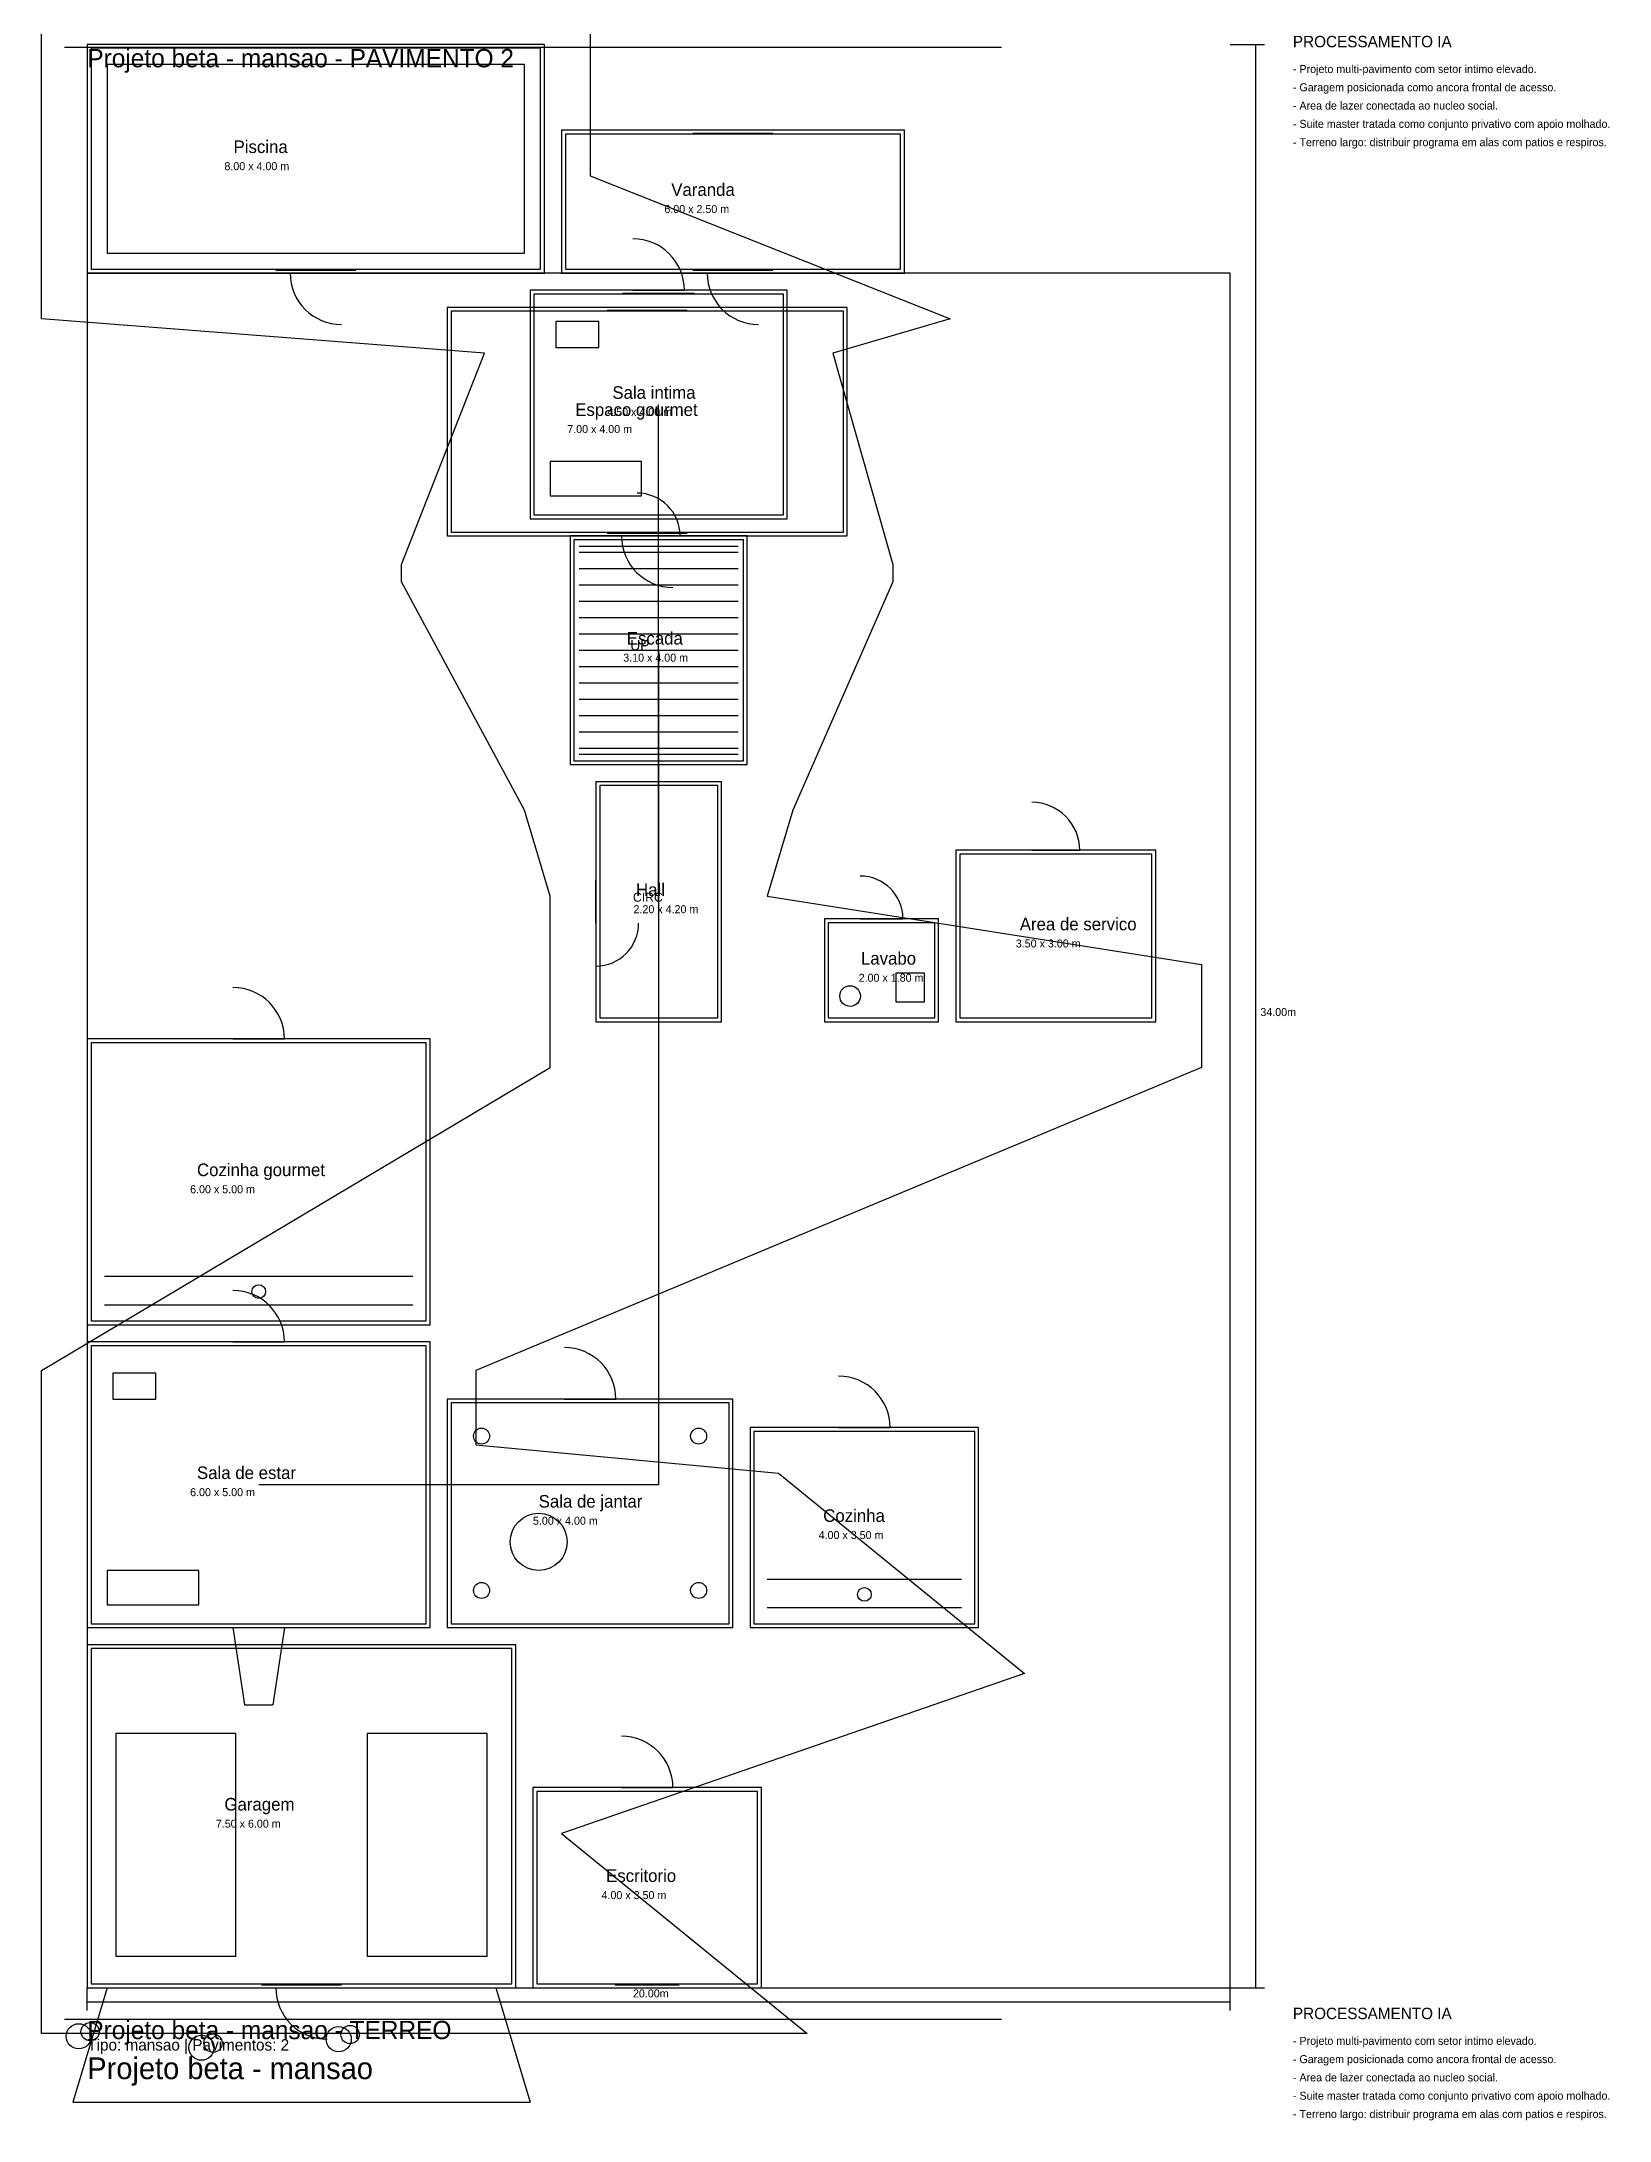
# Model space of a CAD drawing. Extents: x -0.8 to 26.6, y -2.3 to 64.5.
# Drawn here: x -0.8 to 26.64, y -2.32 to 34.05 of the extents above; entities that cross this region are included whole.
import ezdxf

# ---------------------------------------------------------------- set-up
doc = ezdxf.new("R2010")
doc.units = 0

msp = doc.modelspace()

# ---------------------------------------------------------------- linework, layer by layer
at = {"layer": 'CIRCULATION', "color": 8}
for p, q in [((10, 19), (10, 27.7)), ((10, 27.7), (10, 27.7)), ((10, 23.4), (10, 27.7)), ((10, 27.7), (10, 27.7)), ((10, 23.4), (10, 19)), ((10, 23.4), (10, 8.8)), ((10, 19), (10, 8.8)), ((10, 19), (10, 19)), ((10, 8.8), (3, 8.8)), ((10, 8.8), (3, 8.8))]:
    msp.add_line(p, q, dxfattribs=at)
at = {"layer": 'DIMS', "color": 1}
for p, q in [((20, 34), (20.6, 34)), ((20.45, 0), (20.45, 34)), ((0, -0.4), (0, 0)), ((20, -0.4), (20, 0)), ((20, 0), (20.6, 0)), ((0, -0.25), (20, -0.25))]:
    msp.add_line(p, q, dxfattribs=at)
at = {"layer": 'DOORS', "color": 1}
for p, q in [((3.55, 30), (4.45, 30)), ((10.85, 30), (11.75, 30)), ((9.55, 29.7), (10.45, 29.7)), ((9.35, 25.4), (10.25, 25.4)), ((9.625, 25.4), (10.375, 25.4)), ((16.53, 19.9), (17.37, 19.9)), ((8.9, 18.625), (8.9, 19.375)), ((13.525, 18.7), (14.275, 18.7)), ((2.55, 16.6), (3.45, 16.6)), ((2.55, 11.3), (3.45, 11.3)), ((8.35, 10.3), (9.25, 10.3)), ((13.15, 9.8), (14.05, 9.8)), ((9.35, 3.5), (10.25, 3.5)), ((3.3, 0), (4.2, 0))]:
    msp.add_line(p, q, dxfattribs=at)
at = {"layer": 'DOORS', "color": 6}
for centre, radius, start, end in [((9.55, 29.7), 0.9, 0, 90), ((4.45, 30), 0.9, 180, 270), ((11.75, 30), 0.9, 180, 270), ((9.625, 25.4), 0.75, 0, 90), ((10.25, 25.4), 0.9, 180, 270), ((16.53, 19.9), 0.84, 0, 90), ((13.525, 18.7), 0.75, 0, 90), ((8.9, 18.625), 0.75, 270, 360), ((2.55, 16.6), 0.9, 0, 90), ((2.55, 11.3), 0.9, 0, 90), ((8.35, 10.3), 0.9, 0, 90), ((13.15, 9.8), 0.9, 0, 90), ((9.35, 3.5), 0.9, 0, 90), ((4.2, 0), 0.9, 180, 270)]:
    msp.add_arc(centre, radius, start, end, dxfattribs=at)
at = {"layer": 'FIXTURES', "color": 4}
for p, q in [((14.65, 17.75), (14.15, 17.75)), ((14.15, 17.75), (14.15, 17.25)), ((14.65, 17.25), (14.65, 17.75)), ((14.15, 17.25), (14.65, 17.25))]:
    msp.add_line(p, q, dxfattribs=at)
at = {"layer": 'FIXTURES', "color": 3}
for p, q in [((0.3, 12.45), (5.7, 12.45)), ((0.3, 11.95), (5.7, 11.95)), ((11.9, 7.15), (15.3, 7.15)), ((11.9, 6.65), (15.3, 6.65))]:
    msp.add_line(p, q, dxfattribs=at)
at = {"layer": 'FIXTURES', "color": 2}
msp.add_circle((13.35, 17.35), 0.18, dxfattribs=at)
at = {"layer": 'FIXTURES', "color": 1}
for centre in [(3, 12.18), (13.6, 6.88)]:
    msp.add_circle(centre, 0.12, dxfattribs=at)
at = {"layer": 'FURNITURE', "color": 6}
for p, q in [((8.95, 29.15), (8.2, 29.15)), ((8.2, 29.15), (8.2, 28.7)), ((8.95, 28.7), (8.95, 29.15)), ((8.2, 28.7), (8.95, 28.7)), ((9.7, 26.7), (8.1, 26.7)), ((8.1, 26.7), (8.1, 26.1)), ((9.7, 26.1), (9.7, 26.7)), ((8.1, 26.1), (9.7, 26.1)), ((1.2, 10.75), (0.45, 10.75)), ((0.45, 10.75), (0.45, 10.3)), ((1.2, 10.3), (1.2, 10.75)), ((0.45, 10.3), (1.2, 10.3)), ((1.95, 7.3), (0.35, 7.3)), ((0.35, 7.3), (0.35, 6.7)), ((1.95, 6.7), (1.95, 7.3)), ((0.35, 6.7), (1.95, 6.7))]:
    msp.add_line(p, q, dxfattribs=at)
at = {"layer": 'FURNITURE', "color": 5}
for p, q in [((2.6, 4.45), (0.5, 4.45)), ((0.5, 4.45), (0.5, 0.55)), ((2.6, 0.55), (2.6, 4.45)), ((7, 4.45), (4.9, 4.45)), ((4.9, 4.45), (4.9, 0.55)), ((7, 0.55), (7, 4.45)), ((0.5, 0.55), (2.6, 0.55)), ((4.9, 0.55), (7, 0.55))]:
    msp.add_line(p, q, dxfattribs=at)
at = {"layer": 'FURNITURE', "color": 2}
for centre, radius in [((6.9, 9.65), 0.14), ((10.7, 9.65), 0.14), ((7.9, 7.8), 0.5), ((6.9, 6.95), 0.14), ((10.7, 6.95), 0.14)]:
    msp.add_circle(centre, radius, dxfattribs=at)
at = {"layer": 'GUIDES', "color": 9}
for p, q in [((-0.4, 33.95), (16, 33.95)), ((-0.4, -0.55), (16, -0.55))]:
    msp.add_line(p, q, dxfattribs=at)
at = {"layer": 'LANDSCAPE', "color": 4}
for p, q in [((7.65, 33.65), (0.35, 33.65)), ((0.35, 33.65), (0.35, 30.35)), ((7.65, 30.35), (7.65, 33.65)), ((0.35, 30.35), (7.65, 30.35))]:
    msp.add_line(p, q, dxfattribs=at)
at = {"layer": 'LANDSCAPE', "color": 3}
for p, q in [((2.55, 6.3), (2.75, 4.95)), ((3.45, 6.3), (3.25, 4.95)), ((2.75, 4.95), (3.25, 4.95))]:
    msp.add_line(p, q, dxfattribs=at)
at = {"layer": 'LANDSCAPE', "color": 2}
for p, q in [((0.35, 0), (-0.25, -2)), ((7.15, 0), (7.75, -2)), ((-0.25, -2), (7.75, -2))]:
    msp.add_line(p, q, dxfattribs=at)
at = {"layer": 'LANDSCAPE', "color": 3}
for centre, radius in [((-0.15, -0.85), 0.22), ((0.05, -0.77), 0.16), ((4.4, -0.9), 0.22), ((4.6, -0.82), 0.16), ((2, -1.05), 0.22), ((2.2, -0.97), 0.16)]:
    msp.add_circle(centre, radius, dxfattribs=at)
at = {"layer": 'OUTLINE', "color": 3}
for p, q in [((-0.8, 31.7), (-0.8, 34.8)), ((8.8, 34.8), (8.8, 31.7)), ((-0.8, 29.2), (-0.8, 31.7)), ((8.8, 31.7), (15.1, 29.2)), ((6.95, 28.6), (-0.8, 29.2)), ((15.1, 29.2), (13.05, 28.6)), ((5.5, 24.9), (6.95, 28.6)), ((13.05, 28.6), (14.1, 24.9)), ((5.5, 24.6), (5.5, 24.9)), ((14.1, 24.9), (14.1, 24.6)), ((7.65, 20.6), (5.5, 24.6)), ((14.1, 24.6), (12.35, 20.6)), ((8.1, 19.1), (7.65, 20.6)), ((12.35, 20.6), (11.9, 19.1)), ((8.1, 17.9), (8.1, 19.1)), ((11.9, 19.1), (19.5, 17.9)), ((8.1, 16.1), (8.1, 17.9)), ((19.5, 17.9), (19.5, 16.1)), ((-0.8, 10.8), (8.1, 16.1)), ((19.5, 16.1), (6.8, 10.8)), ((-0.8, 9.5), (-0.8, 10.8)), ((6.8, 10.8), (6.8, 9.5)), ((-0.8, 9), (-0.8, 9.5)), ((6.8, 9.5), (12.1, 9)), ((-0.8, 5.5), (-0.8, 9)), ((12.1, 9), (16.4, 5.5)), ((-0.8, 2.7), (-0.8, 5.5)), ((16.4, 5.5), (8.3, 2.7)), ((-0.8, -0.8), (-0.8, 2.7)), ((8.3, 2.7), (12.6, -0.8)), ((12.6, -0.8), (-0.8, -0.8))]:
    msp.add_line(p, q, dxfattribs=at)
at = {"layer": 'PLOT', "color": 8}
for p, q in [((20, 30), (0, 30)), ((0, 30), (0, 0)), ((20, 0), (20, 30)), ((0, 0), (20, 0))]:
    msp.add_line(p, q, dxfattribs=at)
at = {"layer": 'STAIRS', "color": 4}
for p, q in [((8.61, 25.22), (11.39, 25.22)), ((8.61, 25.114), (11.39, 25.114)), ((8.61, 24.829), (11.39, 24.829)), ((8.61, 24.543), (11.39, 24.543)), ((8.61, 24.257), (11.39, 24.257)), ((8.61, 23.971), (11.39, 23.971)), ((8.61, 23.686), (11.39, 23.686)), ((8.61, 23.4), (11.39, 23.4)), ((8.61, 23.114), (11.39, 23.114)), ((8.61, 22.829), (11.39, 22.829)), ((8.61, 22.543), (11.39, 22.543)), ((8.61, 22.257), (11.39, 22.257)), ((8.61, 21.971), (11.39, 21.971)), ((8.61, 21.686), (11.39, 21.686)), ((8.61, 21.58), (11.39, 21.58))]:
    msp.add_line(p, q, dxfattribs=at)
at = {"layer": 'WALLS', "color": 7}
for p, q in [((8, 34), (0, 34)), ((0, 34), (0, 30)), ((8, 30), (8, 34)), ((14.3, 32.5), (8.3, 32.5)), ((8.3, 32.5), (8.3, 30)), ((14.3, 30), (14.3, 32.5)), ((0, 30), (8, 30)), ((8.3, 30), (14.3, 30)), ((12.25, 29.7), (7.75, 29.7)), ((7.75, 29.7), (7.75, 25.7)), ((12.25, 25.7), (12.25, 29.7)), ((13.3, 29.4), (6.3, 29.4)), ((6.3, 29.4), (6.3, 25.4)), ((13.3, 25.4), (13.3, 29.4)), ((7.75, 25.7), (12.25, 25.7)), ((6.3, 25.4), (13.3, 25.4)), ((11.55, 25.4), (8.45, 25.4)), ((8.45, 25.4), (8.45, 21.4)), ((11.55, 21.4), (11.55, 25.4)), ((8.45, 21.4), (11.55, 21.4)), ((11.1, 21.1), (8.9, 21.1)), ((8.9, 21.1), (8.9, 16.9)), ((11.1, 16.9), (11.1, 21.1)), ((18.7, 19.9), (15.2, 19.9)), ((15.2, 19.9), (15.2, 16.9)), ((18.7, 16.9), (18.7, 19.9)), ((14.9, 18.7), (12.9, 18.7)), ((12.9, 18.7), (12.9, 16.9)), ((14.9, 16.9), (14.9, 18.7)), ((8.9, 16.9), (11.1, 16.9)), ((12.9, 16.9), (14.9, 16.9)), ((15.2, 16.9), (18.7, 16.9)), ((6, 16.6), (0, 16.6)), ((0, 16.6), (0, 11.6)), ((6, 11.6), (6, 16.6)), ((0, 11.6), (6, 11.6)), ((6, 11.3), (0, 11.3)), ((0, 11.3), (0, 6.3)), ((6, 6.3), (6, 11.3)), ((11.3, 10.3), (6.3, 10.3)), ((6.3, 10.3), (6.3, 6.3)), ((11.3, 6.3), (11.3, 10.3)), ((15.6, 9.8), (11.6, 9.8)), ((11.6, 9.8), (11.6, 6.3)), ((15.6, 6.3), (15.6, 9.8)), ((0, 6.3), (6, 6.3)), ((6.3, 6.3), (11.3, 6.3)), ((11.6, 6.3), (15.6, 6.3)), ((7.5, 6), (0, 6)), ((0, 6), (0, 0)), ((7.5, 0), (7.5, 6)), ((11.8, 3.5), (7.8, 3.5)), ((7.8, 3.5), (7.8, 0)), ((11.8, 0), (11.8, 3.5)), ((0, 0), (7.5, 0)), ((7.8, 0), (11.8, 0))]:
    msp.add_line(p, q, dxfattribs=at)
at = {"layer": 'WALLS_INNER', "color": 8}
for p, q in [((7.933, 33.932), (0.068, 33.932)), ((0.068, 33.932), (0.068, 30.067)), ((7.933, 30.067), (7.933, 33.932)), ((14.232, 32.432), (8.368, 32.432)), ((8.368, 32.432), (8.368, 30.067)), ((14.232, 30.067), (14.232, 32.432)), ((0.068, 30.067), (7.933, 30.067)), ((8.368, 30.067), (14.232, 30.067)), ((12.182, 29.633), (7.817, 29.633)), ((7.817, 29.633), (7.817, 25.767)), ((12.182, 25.767), (12.182, 29.633)), ((13.232, 29.332), (6.367, 29.332)), ((6.367, 29.332), (6.367, 25.467)), ((13.232, 25.467), (13.232, 29.332)), ((6.367, 25.467), (13.232, 25.467)), ((7.817, 25.767), (12.182, 25.767)), ((11.482, 25.332), (8.518, 25.332)), ((8.518, 25.332), (8.518, 21.467)), ((11.482, 21.467), (11.482, 25.332)), ((8.518, 21.467), (11.482, 21.467)), ((11.033, 21.032), (8.968, 21.032)), ((8.968, 21.032), (8.968, 16.967)), ((11.033, 16.967), (11.033, 21.032)), ((18.633, 19.832), (15.268, 19.832)), ((15.268, 19.832), (15.268, 16.967)), ((18.633, 16.967), (18.633, 19.832)), ((14.832, 18.633), (12.968, 18.633)), ((12.968, 18.633), (12.968, 16.967)), ((14.832, 16.967), (14.832, 18.633)), ((8.968, 16.967), (11.033, 16.967)), ((12.968, 16.967), (14.832, 16.967)), ((15.268, 16.967), (18.633, 16.967)), ((5.933, 16.533), (0.068, 16.533)), ((0.068, 16.533), (0.068, 11.668)), ((5.933, 11.668), (5.933, 16.533)), ((0.068, 11.668), (5.933, 11.668)), ((5.933, 11.232), (0.068, 11.232)), ((0.068, 11.232), (0.068, 6.367)), ((5.933, 6.367), (5.933, 11.232)), ((11.232, 10.232), (6.367, 10.232)), ((6.367, 10.232), (6.367, 6.367)), ((11.232, 6.367), (11.232, 10.232)), ((15.532, 9.732), (11.668, 9.732)), ((11.668, 9.732), (11.668, 6.367)), ((15.532, 6.367), (15.532, 9.732)), ((0.068, 6.367), (5.933, 6.367)), ((6.367, 6.367), (11.232, 6.367)), ((11.668, 6.367), (15.532, 6.367)), ((7.433, 5.933), (0.068, 5.933)), ((0.068, 5.933), (0.068, 0.068)), ((7.433, 0.068), (7.433, 5.933)), ((11.732, 3.433), (7.867, 3.433)), ((7.867, 3.433), (7.867, 0.068)), ((11.732, 0.068), (11.732, 3.433)), ((0.068, 0.068), (7.433, 0.068)), ((7.867, 0.068), (11.732, 0.068))]:
    msp.add_line(p, q, dxfattribs=at)
at = {"layer": 'WINDOWS', "color": 5}
for p, q in [((10.6, 32.45), (12, 32.45)), ((3.3, 30.05), (4.7, 30.05)), ((10.6, 30.05), (12, 30.05)), ((9.37, 29.65), (10.63, 29.65)), ((9.1, 29.35), (10.5, 29.35)), ((9.1, 25.45), (10.5, 25.45)), ((3.05, 0.05), (4.45, 0.05)), ((9.24, 0.05), (10.36, 0.05))]:
    msp.add_line(p, q, dxfattribs=at)

# ---------------------------------------------------------------- texts
at = {"layer": 'DIMS', "color": 1}
for s, p in [('34.00m', (20.53, 17)), ('20.00m', (9.55, -0.17))]:
    msp.add_text(s, height=0.14, dxfattribs=at).set_placement(p)
at = {"layer": 'STAIRS', "color": 1}
msp.add_text('UP', height=0.18, dxfattribs=at).set_placement((9.504, 23.4))
at = {"layer": 'TEXT', "color": 3}
for s, p in [('Projeto beta - mansao - PAVIMENTO 2', (0, 33.6)), ('Projeto beta - mansao - TERREO', (0, -0.9))]:
    msp.add_text(s, height=0.32, dxfattribs=at).set_placement(p)
at = {"layer": 'TEXT', "color": 5}
for s, height, p in [('PROCESSAMENTO IA', 0.2, (21.1, 33.95)), ('CIRC', 0.16, (9.55, 19)), ('PROCESSAMENTO IA', 0.2, (21.1, -0.55))]:
    msp.add_text(s, height=height, dxfattribs=at).set_placement(p)
at = {"layer": 'TEXT', "color": 8}
for s, height, p in [('- Projeto multi-pavimento com setor intimo elevado.', 0.14, (21.1, 33.5)), ('- Garagem posicionada como ancora frontal de acesso.', 0.14, (21.1, 33.18)), ('- Area de lazer conectada ao nucleo social.', 0.14, (21.1, 32.86)), ('- Suite master tratada como conjunto privativo com apoio molhado.', 0.14, (21.1, 32.54)), ('- Terreno largo: distribuir programa em alas com patios e respiros.', 0.14, (21.1, 32.22)), ('8.00 x 4.00 m', 0.14, (2.4, 31.8)), ('6.00 x 2.50 m', 0.14, (10.1, 31.05)), ('7.00 x 4.00 m', 0.14, (8.4, 27.2)), ('4.50 x 4.00 m', 0.14, (9.1, 27.5)), ('3.10 x 4.00 m', 0.14, (9.38, 23.2)), ('2.20 x 4.20 m', 0.14, (9.56, 18.8)), ('3.50 x 3.00 m', 0.14, (16.25, 18.2)), ('2.00 x 1.80 m', 0.14, (13.5, 17.6)), ('6.00 x 5.00 m', 0.14, (1.8, 13.9)), ('6.00 x 5.00 m', 0.14, (1.8, 8.6)), ('5.00 x 4.00 m', 0.14, (7.8, 8.1)), ('4.00 x 3.50 m', 0.14, (12.8, 7.85)), ('7.50 x 6.00 m', 0.14, (2.25, 2.8)), ('4.00 x 3.50 m', 0.14, (9, 1.55)), ('Tipo: mansao | Pavimentos: 2', 0.2, (0, -1.1)), ('- Projeto multi-pavimento com setor intimo elevado.', 0.14, (21.1, -1)), ('- Garagem posicionada como ancora frontal de acesso.', 0.14, (21.1, -1.32)), ('- Area de lazer conectada ao nucleo social.', 0.14, (21.1, -1.64)), ('- Suite master tratada como conjunto privativo com apoio molhado.', 0.14, (21.1, -1.96)), ('- Terreno largo: distribuir programa em alas com patios e respiros.', 0.14, (21.1, -2.28))]:
    msp.add_text(s, height=height, dxfattribs=at).set_placement(p)
at = {"layer": 'TEXT', "color": 2}
for s, height, p in [('Piscina', 0.22, (2.56, 32.1)), ('Varanda', 0.22, (10.22, 31.35)), ('Sala intima', 0.22, (9.19, 27.8)), ('Espaco gourmet', 0.22, (8.54, 27.5)), ('Escada', 0.22, (9.442, 23.5)), ('Hall', 0.22, (9.604, 19.1)), ('Area de servico', 0.22, (16.32, 18.5)), ('Lavabo', 0.22, (13.54, 17.9)), ('Cozinha gourmet', 0.22, (1.92, 14.2)), ('Sala de estar', 0.22, (1.92, 8.9)), ('Sala de jantar', 0.22, (7.9, 8.4)), ('Cozinha', 0.22, (12.88, 8.15)), ('Garagem', 0.22, (2.4, 3.1)), ('Escritorio', 0.22, (9.08, 1.85)), ('Projeto beta - mansao', 0.38, (0, -1.6))]:
    msp.add_text(s, height=height, dxfattribs=at).set_placement(p)

doc.saveas('drawing.dxf')
